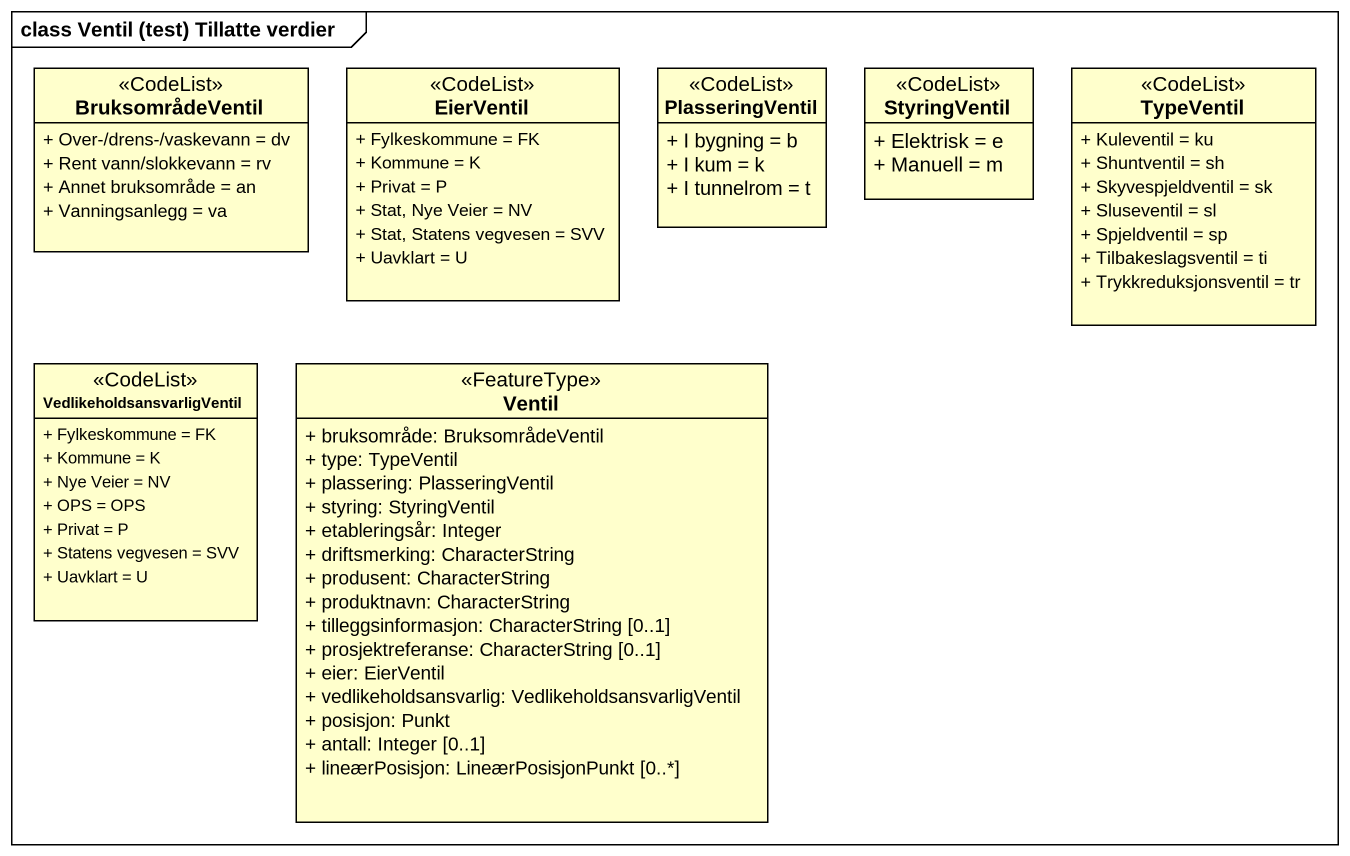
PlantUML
@startuml
mainframe class Ventil (test) Tillatte verdier
hide circle
hide empty members
skinparam classAttributeIconSize 0
class BruksområdeVentil <<CodeList>> {
  + Over-/drens-/vaskevann = dv
  + Rent vann/slokkevann = rv
  + Annet bruksområde = an
  + Vanningsanlegg = va
}
class EierVentil <<CodeList>> {
  + Fylkeskommune = FK
  + Kommune = K
  + Privat = P
  + Stat, Nye Veier = NV
  + Stat, Statens vegvesen = SVV
  + Uavklart = U
}
class PlasseringVentil <<CodeList>> {
  + I bygning = b
  + I kum = k
  + I tunnelrom = t
}
class StyringVentil <<CodeList>> {
  + Elektrisk = e
  + Manuell = m
}
class TypeVentil <<CodeList>> {
  + Kuleventil = ku
  + Shuntventil = sh
  + Skyvespjeldventil = sk
  + Sluseventil = sl
  + Spjeldventil = sp
  + Tilbakeslagsventil = ti
  + Trykkreduksjonsventil = tr
}
class VedlikeholdsansvarligVentil <<CodeList>> {
  + Fylkeskommune = FK
  + Kommune = K
  + Nye Veier = NV
  + OPS = OPS
  + Privat = P
  + Statens vegvesen = SVV
  + Uavklart = U
}
class Ventil <<FeatureType>> {
  + bruksområde: BruksområdeVentil
  + type: TypeVentil
  + plassering: PlasseringVentil
  + styring: StyringVentil
  + etableringsår: Integer
  + driftsmerking: CharacterString
  + produsent: CharacterString
  + produktnavn: CharacterString
  + tilleggsinformasjon: CharacterString [0..1]
  + prosjektreferanse: CharacterString [0..1]
  + eier: EierVentil
  + vedlikeholdsansvarlig: VedlikeholdsansvarligVentil
  + posisjon: Punkt
  + antall: Integer [0..1]
  + lineærPosisjon: LineærPosisjonPunkt [0..*]
}
@enduml
